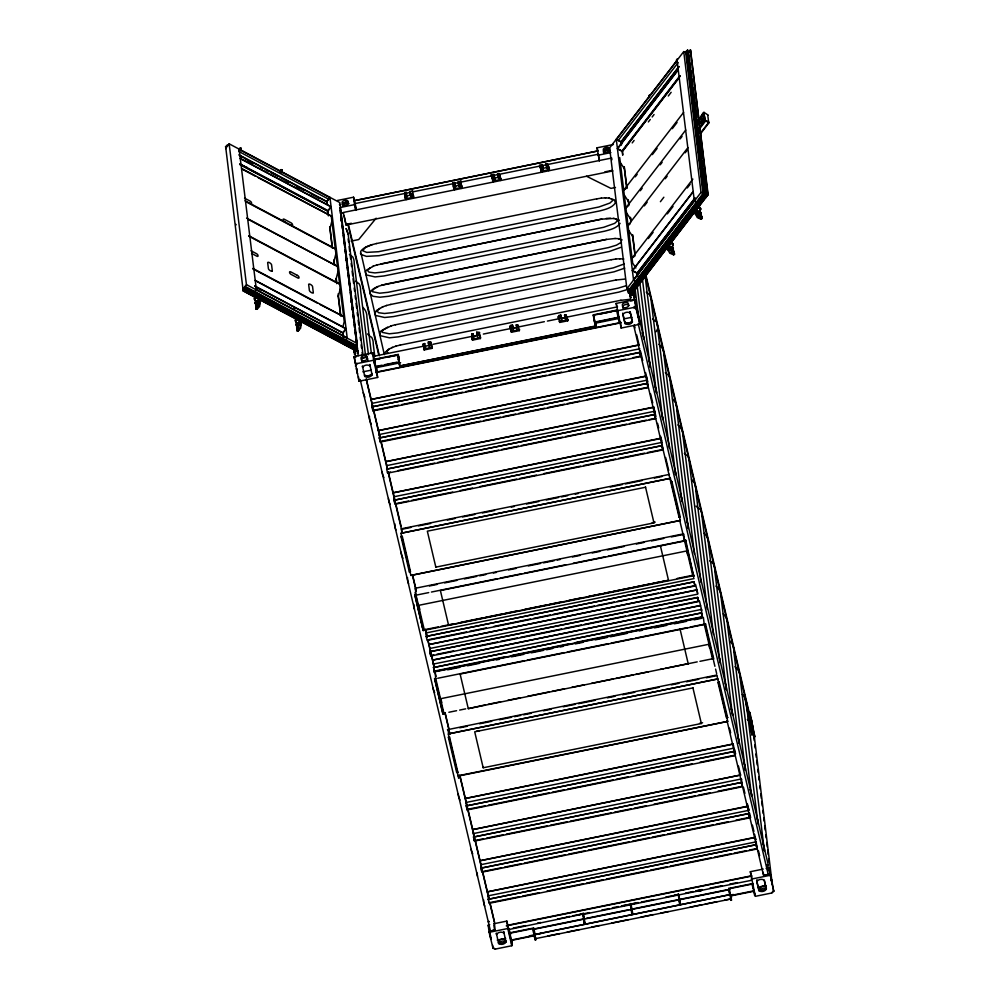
<?xml version="1.0" encoding="UTF-8"?>
<svg xmlns="http://www.w3.org/2000/svg" width="999" height="999" viewBox="0 0 999 999"><rect width="100%" height="100%" fill="white"/><g stroke="black" fill="none" stroke-linecap="round" stroke-linejoin="round"><path stroke-width="1.5" d="M749.312 720.029L750.686 720.766L753.845 736.7L753.646 735.863M756.293 757.392L755.881 754.045M769.779 868.755L769.879 868.069M754.245 735.876L772.314 884.577M259.478 304.42L259.453 300.137L258.566 299.912L255.657 303.521L255.781 307.192L255.831 304.97L258.566 299.912M300.462 326.173L300.437 321.903L299.55 321.678L296.641 325.274L296.765 328.958L296.815 326.723L299.55 321.678M256.006 309.016L256.056 306.793L259.003 301.86L259.89 302.085L259.703 306.306L257.118 309.303L256.006 309.016L256.406 304.008L259.003 301.86M296.99 330.781L297.04 328.546L299.987 323.626L300.874 323.851L300.687 328.072L298.102 331.069L296.99 330.781L297.39 325.774L299.987 323.626M281.968 172.74L281.968 169.867L281.081 169.643L279.433 171.753M405.207 197.802L407.167 196.928L406.143 192.295L404.757 192.582L404.732 195.767L406.181 199.588L405.07 198.264L405.407 197.103M453.583 187.987L455.544 187.113L454.52 182.48L453.134 182.767L453.109 185.964L454.557 189.773L453.421 186.638M423.763 348.913L425.749 348.201L424.712 343.569L423.339 343.856L424.163 349.937L432.005 348.351L432.33 347.19M472.14 339.098L474.113 338.386L473.089 333.753L471.703 334.041L472.539 340.122L480.369 338.536L480.706 337.375M708.241 115.172L703.97 112.35C702.072 112.462 700.911 118.931 700.961 116.259M259.303 302.972L259.453 300.137M300.274 324.725L300.437 321.903M240.821 150.587L240.984 148.114L240.097 147.889L238.986 150.462M281.805 172.352L281.968 169.867M630.544 292.794L630.319 296.041A1.648 1.386 -7 0 1 633.354 295.155M398.713 405.207L372.839 410.402M697.727 597.627L429.795 651.735L697.702 597.377L698.701 601.535L430.806 656.006L429.782 648.226M484.602 660.926L434.378 671.116L433.429 663.536M633.129 357.642L640.746 356.106L640.072 350.624M648.176 387.674L647.215 380.157L379.32 434.515L380.282 442.033L648.176 387.562M647.564 452.547L662.787 449.463L662.112 443.981M671.166 481.456L671.865 481.443M668.156 607.38L698.613 601.148M699.949 762.262L734.952 755.157L734.128 748.313M735.951 820.179L749.65 817.357M690.359 52.435L690.384 49.95L688.161 53.197M404.757 192.582L405.045 196.453M452.934 184.615L453.134 182.767M423.114 345.542L423.339 343.856M471.703 334.041L471.978 337.749M384.353 354.62L360.614 251.461C364.198 246.391 370.866 245.03 376.511 243.506M259.89 302.085L258.991 306.131M300.874 323.851L299.975 327.897M356.119 340.209L357.342 348.301L244.643 288.449L244.78 287.163L243.157 289.285L354.395 348.364L356.019 346.241L349.151 342.595M410.339 194.693C410.114 186.938 408.366 196.403 412.262 194.705L412.575 190.896L412.412 192.033M460.639 184.89L460.939 181.081L460.789 182.218L458.391 182.293C457.967 180.132 458.029 187.213 460.639 184.89L461.201 183.591L461.463 188.374L462.2 186.676L461.401 184.827M401.011 536.6L409.34 571.952L410.502 571.715L402.285 536.338M416.009 591.358L415.309 588.436L416.108 594.917L414.86 595.342L423.164 630.519L694.093 575.611M424.388 630.219L416.021 595.104M435.826 678.408L434.577 678.845L442.882 714.023L444.043 713.786L435.739 678.608L435.027 671.927L434.34 672.077M449.65 736.987L448.401 737.412L456.705 772.589L457.405 772.352M457.954 772.165L456.693 772.414M360.189 379.57L490.484 931.068L495.142 929.919L494.418 923.625M330.045 228.309L331.88 221.104M334.053 260.964L335.889 253.758M336.213 278.584L338.049 271.378M338.374 296.204L340.222 288.998M342.757 327.422L344.23 321.653L331.268 216.071L241.795 168.556M430.931 343.806L431.143 342.17L428.371 341.983L428.621 344.28L430.931 343.806L432.005 348.351M479.308 333.991L479.52 332.355L476.748 332.18L476.998 334.465L479.308 333.991L480.369 338.536M730.719 899.038L535.601 938.623M678.196 895.029L583.291 914.435L583.154 913.223M630.968 904.757L630.844 903.546M751.298 880.344L678.658 894.942M244.643 288.449L245.067 286.426L355.819 345.242M635.464 289.073L636.375 286.613M664.198 239.198L664.859 238.024M412.262 194.705L412.824 193.406L413.087 198.189L413.823 196.491L413.024 194.643M423.601 347.565L424.1 346.403M500.536 177.797L501.136 178.771L500.399 180.469L500.212 176.398L498.976 173.464L497.589 173.751L498.626 178.371L500.699 178.434M548.913 167.982L549.5 168.956L548.763 170.654L548.588 166.583L547.352 163.649L545.966 163.936L546.99 168.556L549.075 168.619M558.603 317.557L558.99 315.484L560.826 315.11L561.238 318.082L559.028 318.931M700.736 133.529L709.153 122.465L704.894 119.905L703.97 112.35M279.97 172.228L281.081 169.643M541.083 169.568L540.746 170.729L541.858 172.053L540.197 167.57L542.607 166.309L543.306 169.306L540.809 170.18M513.436 329.82L511.263 331.356L519.105 329.77L517.544 324.737L516.171 325.012L517.619 325.299M510.876 331.256L511.476 332.23L519.305 330.644L519.63 329.483M561.813 320.005L559.64 321.541L567.469 319.955L565.921 314.922L564.547 315.197L565.996 315.484M559.253 321.441L559.852 322.415L567.682 320.829L568.006 319.668L566.908 318.344M709.053 122.715L705.644 120.891L700.087 128.109M298.102 331.069L299.588 328.484M707.879 195.142L690.571 50.05L688.96 52.148M699.787 208.304L699.812 208.891M384.578 352.934L388.399 349.325L392.507 347.39M620.104 223.351C616.583 228.346 610.052 229.758 604.482 231.219L383.891 275.974L375.062 276.923L366.146 274.887L365.409 271.753L366.783 269.942L373.339 266.209M225.786 147.84L227.173 144.942L227.784 145.604M225.824 148.152L229.146 143.819L339.897 202.635L357.192 343.456L353.858 347.789L243.107 288.973L246.441 284.64L229.146 143.819M225.886 148.651L225.599 146.329L243.207 290.971L243.044 288.474M254.058 292.67L256.368 289.685L347.215 337.924L345.679 339.91M254.733 292.095L256.393 289.935L239.111 149.101M327.285 204.608L326.91 201.586L329.982 197.602L239.136 149.363M328.359 215.859L327.797 211.239L331.119 206.918L240.284 158.666M339.735 204.957L339.435 204.308M343.581 337.375L343.032 332.854L346.091 328.858L255.257 280.619M345.579 340.334L347.24 338.174L329.945 197.352L326.623 201.673L326.96 204.408M356.156 344.967L356.78 351.286L243.207 290.971M355.394 365.959L357.242 363.561L373.601 360.239L372.689 352.822L354.033 356.606L359.003 381.231L377.659 377.447L376.074 367.157M686.226 52.91L683.741 51.598L609.615 147.914L626.897 288.736L629.395 290.06M677.11 60.502L616.308 139.51L620.891 141.945L621.266 144.967M703.221 190.996L704.108 195.23L703.159 194.131L685.714 52.048L687.624 50.087L705.419 193.531L628.683 293.244L627.909 288.524M618.306 140.359L678.184 62.562M685.714 52.048L687.624 50.087L705.219 193.431L628.483 293.144L628.371 291.308L703.808 193.282L686.363 51.199M620.891 141.945L678.845 66.646M621.59 144.63L621.253 141.895L679.208 66.583M620.829 143.019L623.663 139.348M628.383 133.217L639.71 118.494M645.366 111.139L656.693 96.428M662.349 89.073L669.904 79.258M671.79 76.811L673.676 74.363M621.028 143.132L623.863 139.448M632.355 128.409L637.075 122.278M649.338 106.344L656.88 96.528M666.321 84.266L670.092 79.371M671.99 76.911L673.875 74.463M678.221 69.568L617.419 148.564L622.002 151.011L679.957 75.699M678.246 69.818L617.444 148.826L622.427 151.461L622.802 154.545M680.182 76.061L622.227 151.361L622.702 155.257M622.427 151.461L679.42 77.398M632.205 142.919L634.103 140.447M648.363 121.928L650.262 119.455M652.16 116.995L654.058 114.523M668.306 96.004L671.153 92.308M683.566 112.437L623.713 190.21L626.723 187.924L624.163 167.133M635.264 176.811L637.162 174.338M652.372 154.583L657.117 148.414M672.315 128.659L677.072 122.49M685.726 130.057L625.874 207.829L627.884 206.306M640.284 190.722L642.182 188.262M660.227 164.798L662.137 162.338M680.182 138.873L682.08 136.401M700.998 116.571L703.683 113.087L704.27 113.399L698.563 120.817M698.925 119.98L701.223 116.995M700.124 119.668L702.909 116.059M700.699 121.329L704.77 116.92L701.186 121.578L701.448 123.789L701.186 121.578M700.961 123.526L704.557 118.856L704.283 116.658M701.298 123.676L705.007 118.869M701.448 123.789L705.044 119.118M704.894 119.905L701.885 123.801L704.532 120.017L703.683 113.087M705.119 120.317L699.849 127.535M687.899 147.677L628.046 225.449L630.044 223.926M644.343 205.869L647.19 202.173M665.247 178.721L667.145 176.249M685.189 152.797L687.1 150.325M700.336 133.329L708.666 122.502L707.779 115.272M660.401 201.711L663.848 197.228M692.856 179.096L632.055 258.104L635.052 255.819L632.592 235.752M648.351 238.536L653.109 232.355M667.357 213.848L673.051 206.431M687.3 187.924L690.159 184.216M693.194 191.508L632.392 270.517L637.362 273.164L637.699 275.899M693.219 191.758L632.417 270.766L637 273.202L637.374 276.224M637 273.202L695.117 197.752M637.362 273.164L694.367 199.088M666.583 235.776L669.168 232.417M692.282 202.372L694.867 199.013M626.897 288.736L701.023 192.42L683.741 51.598M628.945 289.822L703.071 193.506M630.094 289.598L631.98 287.15M640.459 276.124L648.938 265.11M657.429 254.083L664.959 244.293M666.845 241.845L668.731 239.385M674.387 232.043L681.93 222.253M690.409 211.226L698.888 200.2M703.933 193.656L706.043 195.379M642.869 276.099L644.767 273.626M646.665 271.154L652.372 263.748M662.824 250.175L664.722 247.702M666.62 245.23L672.315 237.824M682.767 224.251L684.665 221.778M686.575 219.305L691.32 213.137M637.062 284.066L651.211 265.672M653.096 263.224L654.982 260.776M656.867 258.316L666.308 246.054M670.079 241.146L684.24 222.765M689.897 215.397L701.223 200.687M703.109 198.239L704.994 195.779M631.88 291.383L706.006 195.067M631.593 292.12L706.368 194.955L688.686 52.51M633.541 295.479L632.529 292.295L635.401 288.561M690.384 49.95L708.116 194.43L630.207 295.667L631.793 294.018A1.648 1.386 -7 0 1 632.679 294.181M630.406 295.766L708.116 194.43M763.261 869.08L750.336 871.702L755.319 896.328L771.665 893.019L773.513 890.609L768.993 867.919L766.133 868.506M351.149 241.096L358.703 239.56L376.148 218.194M705.706 197.565L706.805 195.604M355.582 357.093L356.331 356.643M402.197 536.538L401.036 536.763M638.898 318.843L639.173 317.982M435.739 678.608L434.577 678.845M512.799 327.397L510.651 328.746L512.862 327.897L512.45 324.925L509.69 326.223L511.476 332.23M558.99 315.484L558.141 316.983L559.852 322.415M258.604 306.73C256.893 308.616 255.382 304.782 258.004 305.257M357.18 347.727L356.868 345.13M617.082 310.839L633.441 307.53L635.589 305.794L634.827 299.638L616.171 303.421L621.141 328.047L639.81 324.263L638.898 316.833M771.665 893.019L773.813 891.283L768.993 867.919M697.027 215.647L695.391 212.213L696.028 211.164L700.411 213.287L701.748 216.721L700.861 217.407L701.673 216.084M695.391 212.213L696.028 211.164M695.304 213.749L699.55 214.098L700.636 215.11L701.972 218.544L701.086 219.231L697.265 217.532L695.304 213.749L701.086 219.231M695.366 214.248L696.003 213.199M673.426 253.047L674.238 251.736L671.902 247.914L668.606 246.803L667.894 247.352L669.055 250.137M667.956 247.852L668.606 246.803M668.581 248.838L667.931 249.9L669.829 253.172L673.651 254.87L674.537 254.183L672.127 249.738L668.581 248.838L673.388 252.198L674.537 254.183M667.931 249.9L668.643 249.35M701.036 218.781L701.91 218.107M674.487 253.746L673.651 254.87M370.317 267.732L367.432 270.354L368.993 272.128L374.912 272.914L383.241 272.015L603.708 227.285L614.697 223.351L617.594 220.729L616.021 218.956M379.907 308.316L377.01 310.951L378.571 312.724L384.503 313.499L392.832 312.612L613.299 267.882L624.275 263.948M389.485 348.913L386.601 351.548L388.161 353.309M621.503 242.17L616.47 245.167L608.503 247.577L388.037 292.307L379.707 293.207L372.477 291.72L373.102 289.51L378.122 286.513M719.243 682.08L718.506 682.03M727.634 717.657L726.922 717.669M298.089 327.098L297.552 328.446L299.375 328.683M346.241 259.715L346.516 258.841M357.679 352.909L357.492 350.224L355.419 350.649A1.761 1.486 -7 0 0 354.033 352.447M382.917 306.805L376.373 310.539L374.775 314.036L375.724 315.472L384.64 317.507L393.469 316.571L614.06 271.815L624.737 268.132M387.712 327.098L382.679 330.107L382.055 332.317L389.285 333.803L397.627 332.904L618.081 288.174L626.061 285.764M621.066 247.265L609.265 251.511L388.686 296.266L379.845 297.215L373.002 296.291L369.98 293.731L370.192 292.045C373.788 286.988 380.444 285.614 386.101 284.091L606.568 239.373M491.121 174.962L493.943 174.375L494.418 177.635L492.657 178.396L491.82 177.385L493.481 181.868L491.121 174.962L491.883 175.911M541.033 168.581L542.794 167.82L542.307 164.56L539.497 165.147L541.033 168.581L540.197 167.57M512.549 325.312L510.801 326.074L510.614 325.299M559.165 316.258L560.926 315.497M493.881 174.4L494.418 177.635M542.257 164.585L542.794 167.82M346.129 259.428L346.054 257.03M357.642 353.246L357.642 351.024M372.29 244.568L365.534 247.427L362.562 250.637L366.708 252.397L378.459 251.723L598.913 206.993L609.902 203.059L612.799 200.424L611.238 198.664M372.59 266.458L377.085 264.86M382.167 307.043L386.663 305.457M391.458 325.749L381.156 330.831L379.782 332.642L380.519 335.764L389.435 337.799L398.264 336.863L618.856 292.108L627.297 289.548M391.758 347.64L396.241 346.041M492.432 179.995L494.93 179.121L494.155 175.562M671.103 253.109L672.864 252.547L671.827 251.273M341.346 221.129L341.421 218.881M352.16 309.215L352.085 306.181L352.797 311.576M489.697 924.587L488.773 925.786M376.611 265.01L601.773 219.068M381.406 285.302L606.418 239.435L615.247 238.486M386.201 305.594L390.896 304.395M390.984 325.899L395.679 324.687M395.779 346.191L400.474 344.98M337.225 200.524L353.584 197.203L356.293 208.679M599.325 160.964L597.065 147.802L613.423 144.493M342.545 204.57A3.059 1.636 -13.3 0 1 345.342 202.322L347.964 201.786M603.933 149.862L609.552 148.714M409.802 191.458L412.575 190.896M458.179 181.643L460.939 181.081M404.832 193.144L406.143 192.295M453.209 183.329L454.52 182.48M497.664 174.313L499.05 174.026M546.041 164.498L547.415 164.211M409.752 192.47L354.97 203.596L355.744 209.94M412.799 191.858L598.451 154.196L599.238 160.552M340.135 207.542L354.495 204.633L353.584 197.203M597.976 155.232L610.889 152.61M410.239 194.305L412.088 193.931M458.616 184.49L460.464 184.116M492.482 177.622L494.318 177.248M540.859 167.807L542.694 167.432M406.506 195.966L411.725 194.905M454.87 186.151L458.791 185.352M493.806 178.247L499.025 177.198M542.182 168.431L548.901 167.27L547.352 163.649M405.969 198.714L412.887 197.315M454.345 188.898L461.263 187.5M493.281 181.006L500.187 179.595M541.658 171.191L548.563 169.78M340.422 213.049L343.419 212.949M345.629 224.45L351.373 223.289M604.907 171.853L612.087 170.392M346.066 225.025L612.911 170.891M346.253 228.621L348.164 234.178L346.104 228.596M586.538 176.249L610.951 188.386L615.484 187.462M376.248 243.594L596.977 198.776M381.031 263.898L601.623 219.143L614.26 218.431M390.621 304.483L611.351 259.665M395.417 324.775L616.146 279.957M353.908 349.475L354.608 349.338M633.329 292.782L634.028 292.645M632.904 300.537L630.794 300.961L630.007 294.942L632.08 294.518A1.761 1.486 -7 0 1 634.153 295.617L634.652 297.739L633.953 297.877M400.199 345.08L620.941 300.249M355.232 354.433L354.533 354.57L353.796 348.501M423.401 344.418L424.712 343.569M428.446 343.294L431.218 342.732M471.778 334.603L473.089 333.753M476.823 333.479L479.582 332.917M509.765 326.798L512.524 326.236L512.45 324.925M558.141 316.983L560.901 316.421L560.826 315.11M510.402 327.684L512.699 327.222L512.524 326.236M558.778 317.869L561.076 317.407L560.901 316.421M361.401 358.166L367.02 357.03M375.1 356.031L422.365 346.441M433.042 344.28L475.736 335.614M483.354 334.066L515.384 327.572M518.431 326.96L544.355 321.69M547.402 321.079L617.544 306.843M425.487 346.116L429.632 345.279M472.477 336.588L478.009 335.464M512.799 328.409L516.945 327.56M561.163 318.594L565.309 317.744M398.451 355.407L398.226 354.445L374.038 359.353L374.85 362.787M423.963 349.076L431.793 347.49L429.433 347.452L428.658 343.881M472.34 339.26L480.169 337.674L477.809 337.637L477.023 334.066M619.792 321.89L617.994 317.732L596.166 322.178L595.604 326.785L593.331 314.86L617.519 309.952L614.61 311.051M374.15 359.827L380.194 358.604M387.749 357.068L398.339 354.92M599.5 314.111L611.588 311.663M398.226 354.445L399.925 366.496L397.327 355.082L375.224 359.503L374.625 364.136L373.938 358.129M398.239 359.34L399.101 360.464M619.218 322.003L616.633 310.589L594.48 315.022L593.918 319.643L593.443 315.334M375.724 366.496L381.768 365.272M384.79 364.66L396.89 362.212M596.54 321.703L619.205 317.108M376.223 367.669L400.599 362.724M595.604 323.164L618.456 318.519M362.874 371.84L371.303 370.13M623.613 318.943L632.042 317.232M637.861 317.045L638.548 316.908L634.952 287.575M593.955 326.298L400.387 365.896L595.491 326.311L593.968 319.555M376.311 371.278L376.923 366.658L398.688 362.225L399.925 366.496M377.123 371.94L621.091 322.44M375.636 372.565L621.128 322.764M366.296 376.311L370.517 375.449M627.035 323.401L631.256 322.552M638.923 344.855L371.041 399.463L638.948 345.105M639.86 352.535L371.965 406.88L639.835 352.285L640.846 356.556L372.939 410.914L371.965 403.396L639.822 348.776M401.76 404.583L418.506 401.186M421.541 400.574L433.728 398.102M436.763 397.49L462.649 392.232M465.684 391.62L482.43 388.224M485.477 387.6L497.652 385.127M500.699 384.515L526.573 379.27M529.62 378.646L546.366 375.249M549.413 374.637L561.588 372.165M569.193 370.617L610.302 362.275M613.336 361.663L625.524 359.19M646.266 375.974L378.396 430.581L646.303 376.223L646.877 378.671M647.177 383.404L379.308 438.012L647.177 383.404L648.089 387.225L631.343 390.621M416.72 434.165L380.144 441.433M419.755 433.541L436.501 430.144M444.118 428.608L480.644 421.191M483.691 420.579L500.437 417.182M503.484 416.558L515.659 414.086M518.706 413.474L544.58 408.229M547.627 407.604L564.373 404.208M567.407 403.596L579.595 401.123M587.2 399.575L608.516 395.254M611.55 394.63L628.296 391.233M653.646 407.342L385.739 461.7L653.608 407.093L655.107 415.572M387.038 468.568L386.663 465.634L654.57 411.276M654.52 414.523L386.65 469.13L654.52 414.523L655.431 418.344L649.35 419.58M390.572 472.077L387.487 472.552M398.189 470.541L434.715 463.124M437.762 462.512L454.508 459.103M462.112 457.567L498.651 450.149M501.698 449.538L518.444 446.141M521.478 445.517L562.587 437.187M565.621 436.563L582.367 433.166M585.414 432.555L597.589 430.082M600.636 429.458L626.51 424.213M629.557 423.588L646.303 420.192M386.625 468.881L387.612 473.151L655.531 418.681M660.963 438.211L393.094 492.819L660.988 438.474M394.717 502.41L394.006 496.753L661.912 442.407M661.875 445.641L394.006 500.249L661.875 445.641L662.787 449.463M396.403 503.508L408.579 501.036M411.625 500.424L452.722 492.082M460.327 490.534L472.515 488.061M480.119 486.525L516.658 479.108M519.692 478.496L536.438 475.099M544.055 473.551L580.581 466.146M583.628 465.522L600.374 462.125M603.421 461.513L615.596 459.041M618.643 458.416L644.517 453.171M393.968 499.999L394.967 504.27L662.886 449.925L661.9 445.891M401.598 528.746L669.442 474.4M403.246 529.008L410.851 527.46M418.456 525.911L430.631 523.451M447.377 520.054L454.982 518.506M462.599 516.958L474.775 514.497M482.38 512.949L494.555 510.477M511.301 507.08L514.335 506.468M526.51 503.996L538.686 501.523M546.303 499.975L558.478 497.514M561.513 496.89L567.607 495.654M575.212 494.118L578.259 493.494M590.434 491.021L598.039 489.485M610.214 487.012L622.389 484.54M625.436 483.928L642.182 480.531M654.357 478.059L661.962 476.511M400.924 533.291L670.404 478.296L400.924 533.291L410.876 575.436L680.344 520.442L410.876 575.436M653.796 521.977L653.97 522.877L435.826 567.132L427.335 531.181L645.579 487.262M671.927 481.805L670.641 481.893L671.915 481.643L680.244 516.982L679.557 517.032M652.172 522.727L655.219 522.115M679.008 517.182L680.219 516.82M415.646 588.199L683.391 533.878M429.458 585.988L437.062 584.452M444.667 582.904L456.843 580.431M464.448 578.896L476.61 576.423M479.657 575.811L485.739 574.575M493.356 573.026L496.391 572.415M508.566 569.942L516.171 568.406M528.334 565.933L540.509 563.461M543.556 562.849L554.195 560.689M557.242 560.064L560.289 559.452M572.452 556.98L580.057 555.444M592.232 552.971L599.837 551.423M607.442 549.887L624.175 546.49M636.351 544.018L643.955 542.469M651.56 540.934L663.736 538.461M671.34 536.925L683.503 534.453M416.108 594.917L414.86 595.342M683.678 533.978L684.477 540.459L685.838 540.746L440.397 590.546L448.563 625.149L668.518 580.194M416.508 595.067L428.733 592.594M431.418 592.045L497.302 578.683M500.212 578.084L521.678 573.726M524.375 573.189L565.634 564.81M573.226 563.274L605.494 556.73M608.216 556.181L685.801 540.434M419.767 609.328L418.806 605.307L686.713 550.948L687.637 554.845M426.173 629.37L438.399 626.885M441.071 626.348L453.608 623.801M460.726 622.352L482.517 617.931M485.114 617.407L502.297 613.923M504.932 613.386L517.507 610.839M524.75 609.365L546.403 604.969M549.138 604.42L561.625 601.885M568.955 600.399L581.43 597.864M588.773 596.378L601.298 593.831M604.22 593.244L610.464 591.982M613.174 591.433L630.319 587.949M632.991 587.412L650.187 583.916M652.809 583.391L660.501 581.83M662.399 581.443L665.459 580.819M677.197 578.433L693.968 575.037M693.468 575.499L685.689 539.997M426.785 637.612L426.161 632.929L694.068 578.583M694.018 581.818L426.148 636.425L694.018 581.818L694.929 585.639L681.231 588.423M428.546 639.685L466.608 631.967M469.655 631.343L486.388 627.946M494.006 626.41L530.531 618.993M533.578 618.381L550.324 614.984M553.371 614.36L594.467 606.018M597.514 605.406L614.26 602.01M617.307 601.386L629.482 598.925M632.517 598.301L658.403 593.056M661.438 592.432L678.184 589.035M426.123 636.176L427.11 640.446L695.029 585.976M429.832 648.488L697.739 594.143L697.102 591.433M430.656 655.406L433.741 654.932M436.788 654.32L453.534 650.923M461.151 649.375L497.677 641.97M500.724 641.346L517.47 637.949M520.516 637.337L561.613 628.995M564.66 628.371L581.393 624.974M584.44 624.363L601.186 620.966M604.233 620.342L625.536 616.021M628.583 615.409L645.329 612.012M648.376 611.388L660.551 608.915M433.504 664.048L701.36 609.44M701.373 612.936L433.504 667.544L701.373 612.936L702.285 616.758L679.445 621.39M487.649 660.302L504.395 656.905M512.012 655.369L548.538 647.951M551.585 647.34L568.331 643.943M575.936 642.394L612.474 634.977M615.521 634.365L632.255 630.968M635.302 630.344L676.398 622.015M702.372 617.095L434.478 671.565L433.466 667.295M433.841 672.002L703.109 617.382M447.652 669.805L459.827 667.332M467.432 665.796L479.595 663.324M496.328 659.927L499.375 659.315M511.538 656.842L523.713 654.37M531.318 652.834L543.493 650.361M546.528 649.75L552.622 648.513M560.227 646.965L563.261 646.353M575.436 643.88L583.041 642.332M595.217 639.872L607.38 637.399M610.426 636.775L627.16 633.391M639.323 630.918L642.369 630.294M654.545 627.834L666.708 625.362M674.313 623.813L686.488 621.353M694.093 619.805L701.698 618.269M703.396 617.482L704.183 623.963L704.882 623.826M437.712 678.271L524.637 660.639M527.285 660.102L564.248 652.597M567.307 651.985L608.441 643.631M611.201 643.069L632.492 638.748M635.539 638.136L687.549 627.584M690.297 627.022L705.519 623.938L713.786 659.053L712.549 659.265M688.224 663.698L468.281 708.653L460.114 674.05L705.556 624.25L705.419 623.613M441.77 702.559L440.846 698.663L708.753 644.305L709.677 648.214M448.863 712.262L456.593 710.701M459.64 710.077L465.721 708.84M485.502 704.832L468.281 708.653M488.061 704.307L500.711 701.748M507.879 700.287L520.479 697.739M527.697 696.266L549.388 691.87M552.085 691.32L564.597 688.786M571.903 687.3L584.378 684.777M591.72 683.279L613.374 678.883M616.121 678.333L633.229 674.862M635.938 674.313L648.513 671.765M660.327 669.367L663.486 668.718M665.309 668.356L697.215 661.875M699.962 661.326L712.187 658.841M447.44 729.695L716.82 675.037M459.74 727.796L467.357 726.248M479.532 723.776L491.695 721.303M499.313 719.767L511.488 717.294M514.535 716.67L520.616 715.434M523.663 714.822L531.268 713.274M543.444 710.813L551.061 709.265M563.236 706.793L575.412 704.32M578.446 703.708L595.192 700.311M607.367 697.839L614.972 696.291M622.589 694.755L634.765 692.282M642.369 690.734L659.115 687.337M671.291 684.877L678.895 683.328M686.5 681.78L698.676 679.32M706.293 677.772L716.945 675.611M448.289 733.94L717.769 678.945L448.289 733.94L458.241 776.073L727.759 721.39L459.727 775.449M476.423 731.256L479.47 730.631M701.161 722.614L701.348 723.513L483.191 767.769L474.712 731.817L692.956 687.911M718.144 682.679L719.28 682.28L718.019 682.542L726.448 717.869L727.584 717.457M699.537 723.376L702.584 722.752M747.289 719.542L750.237 718.943L749.737 714.922L645.804 274.663M747.939 720.316L750.798 719.73L749.887 712.312L754.869 736.937L750.798 719.73M749.65 720.978L749.425 720.516M733.129 743.918L465.259 798.513L733.166 744.168L733.741 746.615M734.078 751.585L466.171 805.943L734.04 751.335L735.052 755.619L467.157 809.964L466.183 802.447L734.09 748.101M485.314 805.806L467.008 809.365M488.361 805.194L529.458 796.852M532.504 796.228L549.25 792.831M552.297 792.219L564.472 789.747M567.519 789.135L613.186 779.869M616.221 779.245L628.396 776.772M636.013 775.236L692.332 763.81M474.363 840.484L473.526 833.566L741.383 778.958M741.395 782.454L473.526 837.062L741.395 782.454L742.307 786.275M475.924 840.321L483.528 838.785M486.575 838.161L503.321 834.764M506.368 834.153L547.464 825.811M550.511 825.186L567.257 821.79M570.292 821.178L611.388 812.836M614.435 812.224L631.181 808.828M634.228 808.203L646.403 805.731M654.02 804.195L695.117 795.853M698.164 795.241L710.339 792.769M717.944 791.22L740.783 786.588M473.489 836.812L474.488 841.083L742.407 786.737L741.42 782.704M747.826 806.156L479.957 860.763L747.864 806.405M481.668 870.728L480.881 864.684L748.775 810.339M748.738 813.573L480.869 868.181L748.738 813.573L749.65 817.394M483.266 871.44L501.535 867.744M504.582 867.12L521.328 863.723M524.363 863.111L565.471 854.769M568.506 854.145L585.252 850.748M588.299 850.137L629.395 841.795M632.442 841.183L649.188 837.786M652.235 837.162L664.41 834.689M667.457 834.078L713.111 824.812M716.158 824.2L728.333 821.727M480.831 867.931L481.83 872.202L749.75 817.856L748.775 813.835M755.182 837.274L487.3 891.882L755.207 837.524L755.781 839.972M488.761 900.111L488.224 895.816L756.218 841.845M756.093 844.704L488.211 899.3L756.093 844.704L756.992 848.526L749.387 850.062M519.542 896.702L489.048 902.721M522.577 896.078L539.323 892.681M546.94 891.133L583.466 883.728M586.513 883.104L603.259 879.707M606.306 879.095L647.402 870.753M650.449 870.141L667.182 866.745M670.229 866.121L711.325 857.791M714.372 857.167L731.118 853.77M734.165 853.158L746.34 850.686M488.186 899.05L489.185 903.321L757.105 848.975L756.118 844.954M489.06 921.365L488.174 921.865L489.098 921.677M767.132 865.259L768.256 864.722L767.095 864.947M493.718 923.763L506.855 921.103L509.902 934.003M507.754 925.249L751.723 875.748M506.268 925.873L751.76 876.061M495.167 929.794L490.484 931.068M767.082 874.625L763.536 875.349L727.035 720.741M768.256 874.387L763.736 875.536L763.161 872.264M511.463 942.756L511.825 945.728L495.467 949.05L493.019 948.263L489.11 932.317L507.767 928.533L506.855 921.103M751.248 879.132L769.904 875.349M566.595 917.057L569.642 916.433M572.689 915.821L583.354 913.66M612.3 907.779L618.393 906.543M621.44 905.931L638.199 902.534M674.762 895.116L677.809 894.492M696.091 890.783L702.185 889.547M513.224 928.059L525.412 925.574M537.612 923.101L540.659 922.489M557.442 919.08L569.63 916.607M577.26 915.059L589.46 912.587M601.66 910.114L609.278 908.566M621.478 906.093L638.249 902.684M641.296 902.072L653.496 899.587M665.696 897.114L677.896 894.642M685.514 893.094L693.144 891.545M696.191 890.933L702.297 889.697M709.914 888.148L722.115 885.676M729.745 884.127L737.362 882.579M584.253 924.175L583.266 914.372M679.62 904.832L678.633 895.029M508.666 929.569L582.704 914.11M698.626 891.295L701.261 890.771M535.202 934.677L533.628 928.009L509.44 932.916L510.027 937.699L510.639 933.078L532.692 928.633L535.327 940.059L535.614 937.549M753.721 891.308L731.618 895.728L731.018 900.361L728.746 888.423L752.934 883.516M534.565 928.833L583.266 918.955M586.301 918.343L628.92 909.702M631.955 909.078L727.834 889.622M532.854 929.507L729.632 889.585M497.227 940.096L505.656 938.386M757.679 887.249L765.933 885.576M533.641 932.904L533.628 928.009M729.332 893.206L729.932 888.586L751.935 884.14L755.207 895.454M752.946 888.411L753.071 884.714M529.283 935.876L541.47 933.403M730.319 895.092L733.341 894.48M511.126 940.071L533.803 935.464M730.431 895.579L753.109 890.971M547.652 936.026L559.677 933.578M567.207 932.055L579.233 929.619M591.808 927.06L599.425 925.524M611.613 923.051L628.371 919.642M641.008 917.082L653.196 914.609M660.814 913.061L668.431 911.525M690.109 907.117L702.135 904.682M705.144 904.07L717.182 901.622M724.7 900.099L730.719 898.888M511.725 944.854L512.325 940.221L534.103 935.801L535.327 940.059M596.828 198.838L601.348 198.139M611.213 259.728L615.734 259.028M615.996 280.032L624.825 279.083M620.791 300.324L629.62 299.375M767.507 868.218L768.88 868.955L772.439 884.065M633.616 295.891L634.552 295.754M458.529 183.366L459.228 186.363L461.825 186.201M410.152 193.182L410.851 196.179L413.449 196.016M601.298 198.102L605.656 197.902M606.143 218.444L610.451 218.194M615.671 258.991L620.042 258.791M564.547 315.197L565.571 319.83L567.619 319.73M516.171 325.012L517.195 329.645L519.255 329.545M767.294 865.246L767.457 865.434M605.307 197.877L609.465 198.139M614.897 238.474L619.055 238.724M619.68 258.766L623.838 259.016M703.808 193.282L705.419 193.531M477.097 334.64L479.557 335.065L477.16 335.14L476.748 332.18M428.721 344.455L431.181 344.88L428.783 344.955L428.371 341.983M608.728 198.089L614.572 199.937L615.322 203.059C611.788 208.042 605.257 209.465 599.687 210.926L379.096 255.682L366.458 256.381L361.351 254.583L360.389 253.147M613.523 218.381L619.368 220.23M618.319 238.686L622.127 239.96M400.974 536.401L401.648 536.138M409.365 571.977L410.04 571.703M448.339 737.05L449.013 736.775M240.16 148.389L240.984 148.114M281.144 170.155L282.03 170.379M258.629 300.412L259.515 300.637M259.066 302.36L259.952 302.585M255.956 308.579L257.118 309.303M299.613 322.178L300.499 322.402M300.05 324.126L300.936 324.35M296.94 330.344L298.052 330.619M255.269 297.914L255.257 298.988M354.782 362.774L357.242 363.561M258.204 177.697L331.268 216.071M247.864 219.206L337.437 266.346L246.591 218.107M336.738 282.867L339.598 283.966L248.751 235.727M320.105 304.558L343.606 316.621L252.759 268.381M630.856 297.714L630.007 294.942M696.066 213.699L699.737 215.609L701.972 218.544M686.313 51.786L686.8 57.243M621.253 141.895L616.271 139.261L633.566 280.082L638.536 282.729M706.131 194.668L706.418 196.99M701.023 192.42L703.521 193.744M696.628 202.035L694.33 200.824L633.528 279.832L635.826 281.044M696.852 202.397L694.367 201.074L677.072 60.252M697.589 206.156L699.537 207.18A2.348 1.986 -7 0 1 699.775 210.327M667.544 245.192L669.492 246.229M633.441 307.53L636.201 308.991L639.81 324.263M238.724 151.411L328.958 199.338M238.823 154.808L326.91 201.586M239.498 155.407L326.998 201.873M239.635 155.956L242.382 157.417M245.13 158.866L253.371 163.249M260.252 166.895L262.999 168.356M265.746 169.818L268.494 171.279M271.241 172.74L278.122 176.386M280.869 177.847L289.111 182.23M295.991 185.876L304.233 190.26M311.114 193.906L319.355 198.289M247.752 160.502L253.247 163.424M286.238 180.944L288.986 182.405M297.227 186.776L299.987 188.237M240.247 158.416L331.094 206.656L328.022 210.652L239.935 163.873M240.609 164.473L245.766 167.208A1.761 0.737 37.6 0 0 247.053 167.345M239.835 164.286L327.922 211.076L328.409 214.972M239.698 164.46L327.797 211.239M241.683 168.918L255.457 176.236M244.543 198.152L249.912 200.999A1.761 0.737 37.6 0 1 251.498 202.722L251.573 203.346A1.761 0.737 37.6 0 1 250.225 203.521M245.067 200.787L335.277 248.726L332.417 247.627L329.857 226.848M245.692 201.586L331.031 246.903M248.651 236.089L335.364 282.13M251.011 250.761L256.368 253.609A1.761 0.737 37.6 0 1 257.954 255.332L258.029 255.956A1.761 0.737 37.6 0 1 256.681 256.119L251.536 253.384M252.66 268.743L317.345 303.097M255.22 280.369L346.066 328.609L342.732 332.942L254.645 286.151M254.77 285.989L343.032 332.854M255.682 287.175L260.826 289.91A1.761 0.737 37.6 0 1 261.214 290.147M246.441 284.64L357.192 343.456M245.155 287.063L356.88 346.391M251.648 290.809L254.395 292.27M266.758 298.838L269.505 300.299M272.252 301.748L275 303.209M283.241 307.592L294.218 313.424M299.712 316.333L305.207 319.255M338.174 336.763L340.921 338.211M244.767 288.286L357.467 348.127M301.473 319.255L304.22 320.716M312.487 325.1L315.234 326.561M244.43 289.198L256.793 295.766M259.54 297.227L262.3 298.689M265.047 300.15L270.542 303.072M280.17 308.179L288.411 312.562M295.292 316.208L303.534 320.592M310.402 324.238L313.162 325.699M315.909 327.16L318.656 328.621M321.403 330.082L324.151 331.543M331.031 335.189L339.273 339.573M346.141 343.219L351.648 346.141M244.293 289.373L288.286 312.724M291.034 314.185L318.519 328.783M321.278 330.244L339.148 339.735M341.895 341.196L351.511 346.303M349.962 346.99L353.171 348.701M243.331 290.796L356.918 351.111M492.707 947.589L495.467 949.05M296.129 320.105L296.204 320.729M354.92 350.187L356.78 351.286L356.218 346.678M696.091 211.663L699.512 213.724L701.748 216.721M668.668 247.302L672.077 249.363L674.313 252.36M699.837 215.772L699.949 217.345L698.301 217.307M500.337 176.923L498.976 173.464M472.539 340.122L471.953 339.148M424.163 349.937L423.576 348.963M491.021 939.347L490.122 935.726M566.695 317.47L567.457 318.381L565.921 314.922M478.771 332.58L480.232 336.188M670.866 252.947L670.579 252.235M517.544 324.737L518.606 326.173M620.317 162.587L624.35 168.606M624.338 195.242L628.359 201.261M626.498 212.862L630.519 218.881M628.658 230.482L632.679 236.501M635.888 267.957L632.667 263.137L619.705 157.555M695.329 211.713L696.852 214.198M356.106 348.464L357.767 351.348A1.648 1.386 -7 0 0 357.28 350.774M692.782 575.649L679.645 520.004M704.183 623.963L712.612 659.29M773.513 890.609L773.813 891.283M632.529 292.295L633.478 294.967A1.648 1.386 -7 0 0 633.029 294.38M701.847 123.489L702.147 124.538M655.519 418.793L654.557 414.772M695.017 586.088L694.055 582.067M702.372 617.207L701.398 613.186M372.889 410.789L371.928 406.63M380.269 442.033L379.27 437.749M423.276 630.481L414.922 595.042M442.994 713.985L434.64 678.546M467.132 809.964L466.146 805.694M640.746 356.106L639.835 352.285M698.601 601.198L697.702 597.377M734.952 755.157L734.04 751.335M357.317 373.389L357.555 373.663M489.985 932.954L489.572 931.592L489.985 934.989M645.579 275.649L750.237 718.943M749.912 720.042L753.296 734.365M634.827 299.638L768.293 865.034M634.827 301.149L638.548 316.908M597.065 147.802L597.739 150.674M638.186 323.626L768.293 874.699M719.305 682.442L727.609 717.632M634.315 324.837L635.027 327.872M636.625 334.74L638.973 344.555M640.559 351.411L642.707 360.502M645.566 372.627L647.714 381.718M650.586 393.843L652.734 402.934M653.646 406.73L655.943 416.583M657.592 423.414L658.666 427.972M660.601 436.288L661.675 440.834M665.609 457.505L668.693 470.429M685.164 540.322L689.66 559.378M690.359 562.312L693.693 576.835M695.604 584.565L697.689 593.281M699.525 601.173L701.673 610.239M705.219 625.299L707.642 635.551M708.341 638.486L712.836 657.542M713.523 660.464L714.909 666.321M715.596 669.105L716.67 673.651M729.52 728.184L730.631 732.804M734.527 749.4L735.601 753.958M738.461 766.083L740.609 775.174M743.468 787.299L744.904 793.356M747.414 803.97L748.888 810.152M749.55 813.061L750.624 817.607M752.422 825.186L753.908 831.38M754.57 834.277L755.756 839.722M758.503 850.961L759.64 855.644M661.276 439.697L661.862 442.145M670.441 478.621L680.381 520.754M693.144 574.65L693.718 577.097M717.806 679.258L727.759 721.39M748.151 807.629L748.701 809.827M633.791 325.786L679.07 517.22M632.417 322.115L630.107 311.651L632.417 322.115A4.895 4.133 -7 0 1 625.049 323.614L622.901 314.523A4.895 4.133 -7 0 1 630.269 313.024M647.215 383.653L648.076 387.325M764.36 880.281L766.146 887.861A4.895 4.133 -7 0 1 758.765 889.347L758.94 890.733A4.895 4.133 -7 0 0 766.308 889.235L766.133 887.212A3.059 1.636 -13.3 0 0 762.936 886.188A3.059 1.636 -13.3 0 0 760.139 888.423L760.364 890.184A3.059 1.636 -13.3 0 0 760.514 890.596M766.308 889.235L764.173 880.156A4.895 4.133 -7 0 0 756.792 881.655L758.94 890.733M622.727 313.137L625.049 323.614M758.765 889.347L756.63 880.269A4.895 4.133 -7 0 1 757.017 879.744M616.171 303.421L616.845 306.281M750.336 871.702L751.698 877.434M668.556 580.519L660.351 545.604M688.274 664.01L680.057 629.108M645.479 486.913L653.97 522.877M692.856 687.562L701.348 723.513M593.331 314.86L593.568 315.821M594.492 319.518L596.191 326.673M729.907 893.094L731.593 900.236M728.746 888.423L729.907 893.368M545.966 163.936L546.928 167.994M542.532 165.747L543.306 169.306M567.469 319.955L567.682 320.829M561.101 317.008L561.888 320.579M678.571 893.968L680.544 904.52M678.109 894.068L680.082 904.619M497.589 173.751L498.626 178.371M494.23 176.124L494.93 179.121M519.105 329.77L519.305 330.644M513.511 330.394L512.737 326.823L510.227 327.372L510.851 329.982M630.881 903.645L632.854 914.197M630.756 905.169L632.392 914.297M458.454 182.805L459.228 186.363M454.582 183.054L455.544 187.113M583.204 913.323L585.177 923.875M583.079 914.834L584.715 923.963M410.077 192.62L410.851 196.179M431.243 343.394L431.868 346.004L431.019 344.992L431.218 345.866M430.219 341.621L430.407 342.382M534.215 932.791L535.901 939.947M354.495 204.633L355.844 210.364M348.201 223.676L379.383 355.756M347.977 224.663L378.796 355.232M344.093 215.796L346.079 224.962L343.306 212.475L611.675 158.017L611.9 159.79M341.271 218.082L341.308 220.804A1.648 1.386 -7 0 0 341.084 218.881M509.128 929.17L509.94 932.629M372.689 352.822L374.051 358.616M375.199 364.011L376.885 371.166M510.314 936.625L512.3 944.729M373.601 360.239L377.659 377.447M507.767 928.533L511.825 945.728M372.115 374.925L369.805 364.46L369.967 365.846A4.895 4.133 -7 0 0 362.6 367.332L362.425 365.946L364.747 376.423A4.895 4.133 -7 0 0 372.115 374.925L371.94 373.539A4.895 4.133 -7 0 1 364.573 375.037L364.747 376.423M506.006 942.057L503.696 931.58L503.871 932.966A4.895 4.133 -7 0 0 496.491 934.465L496.328 933.078L498.638 943.543A4.895 4.133 -7 0 0 506.006 942.057L505.844 940.671A4.895 4.133 -7 0 1 498.464 942.157L498.638 943.543M351.461 301.086L351.96 303.209M366.321 378.996L373.127 407.804M373.838 410.839L380.282 438.136M381.356 442.694L387.088 466.958M388.524 473.026L394.967 500.324M395.679 503.359L401.049 526.098M412.512 574.637L415.734 588.286M425.399 629.233L427.197 636.813M428.271 641.358L430.769 651.985M431.843 656.53L433.991 665.634M445.092 712.637L449.038 729.32M460.127 776.335L466.933 805.157M467.657 808.191L474.1 835.489M474.812 838.523L481.98 868.855M482.692 871.877L489.135 899.187M490.209 903.733L494.505 921.927M366.183 379.245L380.144 438.386M380.856 441.421L386.95 467.207M388.024 471.753L402.06 531.793M412.375 574.875L415.946 590.047M425.262 629.47L427.048 637.062M427.772 640.097L434.215 667.394M444.955 712.886L449.962 734.115M459.627 775.062L473.951 835.726M474.675 838.76L488.998 899.425M489.71 902.459L494.717 923.688M435.027 671.927L436.063 676.335M429.795 651.735L430.694 655.656M449.575 737.175L457.879 772.352M418.531 608.241L415.097 592.457M419.23 611.176L423.164 630.519M435.127 678.558L443.444 713.736M457.979 775.336L458.691 778.371M358.179 355.756L357.492 350.224M354.77 352.622L355.269 354.745M354.033 356.606L355.045 360.901M488.873 927.759L488.199 924.887L489.11 932.317M357.167 372.789L356.368 368.643M741.345 778.708L741.533 779.607M701.323 609.19L701.535 610.302M654.482 410.764L654.695 411.888M680.069 904.732L678.533 894.667M632.392 914.41L630.844 904.345M631.93 914.51L630.381 904.432M584.702 924.087L583.166 914.023M483.191 767.769L483.017 766.87M435.826 567.132L435.639 566.233M488.136 895.304L488.349 896.415M480.794 864.172L481.006 865.296M473.451 833.054L474.5 841.083M466.096 801.935L466.308 803.059M429.745 647.976L430.631 654.532M426.073 632.417L426.286 633.541M393.931 496.241L394.642 501.436M386.576 465.122L386.788 466.233M379.233 434.003L379.445 435.114M371.878 402.884L372.103 403.996M593.843 318.157L594.18 320.754L594.08 320.042M356.705 368.469L357.167 370.754M433.491 663.836L433.641 664.66M635.589 305.794L636.201 308.991M490.459 935.201L490.996 938.86M753.895 891.445L754.632 895.566M741.433 779.22L742.132 784.877M701.41 609.702L702.122 615.359M352.585 308.304L352.197 308.878A1.648 1.386 -7 0 0 352.197 307.23M594.08 320.08L594.143 320.392M399.026 359.977L398.738 357.742M706.281 196.279L706.38 197.103M688.86 55.457L689.472 60.427M689.809 63.149L690.421 68.169M690.746 70.829L691.508 76.985M691.758 78.996L692.507 85.19M692.831 87.75L696.503 117.682M696.79 120.03L697.452 125.424M697.739 127.722L698.488 133.878M698.788 136.251L701.51 158.479M701.822 161.014L702.459 166.159M702.772 168.756L705.481 190.759M705.619 195.342L705.906 197.665M687.137 60.015L689.822 81.843M690.172 84.678L690.771 89.523M691.308 93.918L691.895 98.751M692.245 101.623L692.844 106.443M693.194 109.328L693.781 114.123M694.143 117.033L695.866 131.044M696.228 133.978L696.803 138.724M697.165 141.683L697.752 146.416M698.301 150.936L698.888 155.644M699.25 158.641L699.824 163.324M700.199 166.346L700.774 171.016M701.148 174.051L701.71 178.709M702.085 181.756L702.846 187.924M753.658 735.926L754.22 740.471M754.769 745.017L755.144 748.051M756.668 760.401L757.217 764.934M757.779 769.467L758.141 772.489M758.703 777.022L759.078 780.044M759.814 786.076L760.189 789.098M760.776 793.88L761.325 798.413M761.7 801.435L762.262 805.968M762.811 810.489L763.186 813.511M763.736 818.044L764.11 821.066M764.672 825.599L765.222 830.132M765.808 834.914L766.183 837.924M766.733 842.457L767.294 846.99M767.669 850.012L768.219 854.545M768.78 859.078L769.143 862.087M767.931 865.983L768.306 869.068M751.51 795.641L733.803 651.385A18.232 15.36 -7 0 0 732.729 645.229M756.168 841.682L756.83 847.115M732.479 715.047L714.772 570.779A18.232 15.36 -7 0 0 712.986 563.236A17.045 14.361 -7 0 1 709.715 560.801M713.461 634.44L695.741 490.172A18.232 15.36 -7 0 0 694.667 484.028M717.282 676.548L717.644 679.545M707.304 609.103L689.397 463.311A18.232 15.36 -7 0 0 687.624 455.769A17.045 14.361 -7 0 1 684.34 453.334M700.961 582.242L683.054 436.438A18.232 15.36 -7 0 0 677.846 424.912M694.43 553.833L676.71 409.578A18.232 15.36 -7 0 0 675.636 403.421M681.93 501.635L664.023 355.831A18.232 15.36 -7 0 0 658.816 344.305M730.719 897.964L731.018 900.361M656.605 322.814A18.232 15.36 -7 0 1 657.679 328.971L675.586 474.762A18.232 15.36 -7 0 0 675.424 471.665M669.243 447.902L651.336 302.098A18.232 15.36 -7 0 0 649.562 294.568A17.045 14.361 -7 0 1 646.291 292.12M645.179 276.773L662.712 419.493M642.419 279.058L656.368 392.632M639.847 282.879L650.212 367.295A18.232 15.36 -7 0 0 649.138 361.139M624.313 166.87L626.96 188.436M628.471 200.762L628.858 203.846M630.556 217.707L630.931 220.779M632.642 234.653L634.902 253.134M628.159 199.663L628.883 205.544M630.319 217.233L630.893 221.953M637.087 285.177L643.681 338.886M633.903 291.671L634.652 297.739M632.954 290.759L634.003 298.202M629.645 291.059L630.357 296.303M628.109 288.624L628.683 293.244M609.515 150.187A3.059 1.636 -13.3 0 0 604.845 149.675A3.059 1.636 -13.3 0 0 605.194 152.51A3.059 1.636 -13.3 0 0 609.515 150.187L609.303 148.414A3.059 1.636 -13.3 0 0 606.106 147.39A3.059 1.636 -13.3 0 0 603.309 149.638L603.521 151.398M603.771 151.573L603.983 153.334M623.039 308.566L622.827 306.805A3.059 1.636 -13.3 0 1 625.624 304.558A3.059 1.636 -13.3 0 1 628.821 305.582M620.416 322.103L621.141 328.047M617.519 309.952L617.819 312.337M458.391 182.293L458.703 184.877M510.539 936.075L510.901 939.097M493.918 925.311L494.293 928.396M492.632 945.179L493.019 948.263M449.288 733.99L448.726 729.495L448.039 729.632L448.414 732.629M401.361 528.858L401.91 533.354M374.75 356.218L373.239 343.943A17.045 14.361 -7 0 0 371.69 337.362A18.232 15.36 -7 0 1 367.52 333.928M371.416 353.908L366.895 317.07A17.045 14.361 -7 0 0 362.962 307.405M368.469 354.657L360.552 290.197A17.045 14.361 -7 0 0 359.003 283.629A18.232 15.36 -7 0 1 355.756 281.169M367.807 360.352L367.595 358.591A3.059 1.636 -13.3 0 0 364.398 357.555A3.059 1.636 -13.3 0 0 361.601 359.802L361.825 361.563M365.509 355.419L354.208 263.336A17.045 14.361 -7 0 0 352.659 256.768A18.232 15.36 -7 0 1 349.413 254.308M348.164 234.178L363.062 355.419M348.164 238.898L348.539 241.97M349.101 246.578L349.662 251.174M350.237 255.781L350.612 258.853M351.173 263.449L351.548 266.521M352.123 271.129L352.684 275.736M353.059 278.796L353.621 283.404M354.195 288.012L354.57 291.084M355.132 295.679L355.507 298.751M356.069 303.359L356.643 307.954M357.205 312.562L357.58 315.634M358.142 320.242L358.716 324.837M359.091 327.909L359.652 332.517M360.214 337.125L360.602 340.184M361.163 344.792L361.538 347.864M362.1 352.472L362.475 355.532M342.582 204.296L342.757 206.331M340.247 207.867L347.814 269.518M348.201 272.602L354.82 326.548M355.194 329.633L357.804 351.598M340.122 208.042L340.721 213.149M341.059 215.747L341.795 221.94M342.195 224.987L342.769 229.62M343.119 232.68L344.855 246.566M345.13 249.538L345.791 254.283M346.178 257.355L346.74 261.988M347.115 265.072L347.777 270.592M348.064 272.777L348.826 278.933M349.088 281.318L349.775 286.651M350.149 289.722L351.848 303.596M353.171 314.385L353.746 319.655M354.121 322.09L354.657 327.148M355.07 329.807L355.582 334.64M356.206 339.048L357.342 348.301M340.184 210.477L340.572 213.574M341.134 218.207L341.521 221.291M342.083 225.924L342.457 229.008M343.219 235.19L343.606 238.274M344.168 242.919L344.555 246.004M345.117 250.637L345.492 253.721M346.066 258.354L346.641 262.987M347.202 267.62L347.577 270.717M348.151 275.349L348.526 278.434M349.101 283.067L349.475 286.151M350.237 292.332L350.612 295.417M351.186 300.05L351.561 303.147M352.135 307.779L352.51 310.864M353.084 315.497L353.459 318.594M354.22 324.762L354.595 327.859M355.169 332.492L355.544 335.577M358.454 376.773L359.003 381.231M354.57 349.026L354.92 351.885M354.17 348.589L354.62 352.322A1.648 1.386 -7 0 1 354.995 351.286M333.928 259.977L334.578 265.247M336.201 278.496L336.775 283.204M338.099 293.918L340.746 315.522M329.682 226.648L332.33 248.214M333.841 260.539L334.415 265.16M336.114 279.021L336.688 283.641M338.199 295.966L340.659 315.996M594.005 319.842L593.706 317.095M398.863 359.228L398.589 356.68L398.901 359.428M398.589 356.705L398.876 359.315M760.601 890.359A3.059 1.636 -13.3 0 1 762.999 888.211A3.059 1.636 -13.3 0 1 766.433 888.735M505.082 942.419A3.059 1.636 -13.3 0 0 505.132 941.97L504.907 940.209A3.059 1.636 -13.3 0 0 501.71 939.185A3.059 1.636 -13.3 0 0 498.926 941.42L499.138 943.181A3.059 1.636 -13.3 0 0 499.288 943.593M499.375 943.356A3.059 1.636 -13.3 0 1 502.172 941.108A3.059 1.636 -13.3 0 1 505.369 942.144M632.242 320.729A4.895 4.133 -7 0 1 624.875 322.227M345.342 202.322A3.059 1.636 -13.3 0 1 348.539 203.346M342.757 205.682A4.895 4.133 -7 0 1 348.901 203.621M342.969 203.771A4.895 4.133 -7 0 1 343.431 203.309M297.265 325.699A1.648 1.386 -7 0 1 298.713 323.177M297.09 328.259A1.648 1.386 -7 0 1 298.239 326.236M297.04 325.699A1.998 1.686 -7 0 1 296.491 323.376A1.998 1.686 -7 0 1 299.263 322.814M297.115 326.261A1.998 1.686 -7 0 1 298.863 323.201M296.353 321.928A2.348 1.986 -7 0 1 297.202 318.294M296.316 321.391A1.886 1.586 -7 0 1 296.341 319.143M296.166 321.89A1.886 1.586 -7 0 1 299.026 319.767M299.338 320.08A1.886 1.586 -7 0 1 299.538 320.454M296.403 322.365A2.348 1.986 -7 0 1 297.252 318.743M300.012 320.204A2.348 1.986 -7 0 1 300.05 320.716M297.302 325.711A1.886 1.586 -7 0 1 296.591 323.426A1.886 1.586 -7 0 1 299.4 323.027M697.677 212.15A1.648 1.386 -7 0 1 699.987 212.2A1.648 1.386 -7 0 1 699.837 214.173A1.886 1.586 -7 0 0 699.962 211.663A1.886 1.586 -7 0 0 697.04 212.275M698.601 217.582A1.648 1.386 -7 0 1 697.489 216.209M698.813 214.885A1.648 1.386 -7 0 1 700.774 216.284M696.765 213.311A1.998 1.686 -7 0 1 698.164 211.301A1.998 1.686 -7 0 1 700.586 212.238A1.998 1.686 -7 0 1 699.612 214.398M697.477 212.25A1.998 1.686 -7 0 1 700.449 214.36M697.777 207.018A2.348 1.986 -7 0 1 699.787 210.389M696.94 210.639A2.348 1.986 -7 0 1 696.478 210.314A1.886 1.586 -7 0 0 696.79 210.602M696.69 207.505A2.348 1.986 -7 0 1 697.202 207.205M696.89 208.666A1.886 1.586 -7 0 1 699.525 208.379A1.886 1.586 -7 0 1 699.762 210.614M699.837 210.764A2.348 1.986 -7 0 0 700.049 207.954A2.348 1.986 -7 0 0 696.74 207.879A1.886 1.586 -7 0 1 699.45 207.68A1.886 1.586 -7 0 1 699.675 209.915M696.977 211.026A2.348 1.986 -7 0 1 696.178 210.277M695.978 209.79A2.348 1.986 -7 0 1 695.941 209.278M696.728 207.979A1.886 1.586 -7 0 1 699.362 207.58A1.886 1.586 -7 0 1 699.725 209.79M670.017 246.054A1.886 1.586 -7 0 1 669.043 245.192M672.677 244.38A1.886 1.586 -7 0 0 671.041 243.007A2.348 1.986 -7 0 1 672.814 246.004M670.966 242.595A2.348 1.986 -7 0 1 672.764 245.629M670.054 246.491A2.348 1.986 -7 0 1 668.506 245.055M633.029 291.109A1.648 1.386 -7 0 1 632.842 291.82M631.018 292.582A1.648 1.386 -7 0 1 630.269 292.282M632.866 291.184A1.648 1.386 -7 0 1 633.054 291.508M630.881 297.252A1.648 1.386 -7 0 1 630.794 295.279A1.648 1.386 -7 0 1 633.116 295.13M671.852 247.465A1.648 1.386 -7 0 1 672.876 249.201M671.003 247.452A1.648 1.386 -7 0 1 671.44 247.415M671.815 250.499A1.648 1.386 -7 0 1 673.264 252.285M672.027 253.234A1.648 1.386 -7 0 1 671.178 253.222M670.791 253.072A1.648 1.386 -7 0 1 670.092 252.21M669.979 247.327A1.998 1.686 -7 0 1 672.951 249.438M669.705 248.239A1.998 1.686 -7 0 1 672.677 247.802A1.998 1.686 -7 0 1 672.677 250.337M669.817 244.018A1.886 1.586 -7 0 1 672.339 246.254M669.692 246.541A1.886 1.586 -7 0 1 669.455 244.305M670.104 246.878A2.348 1.986 -7 0 1 668.556 245.429M669.879 247.565A1.886 1.586 -7 0 1 672.527 247.315A1.886 1.586 -7 0 1 672.714 249.55M364.91 397.028A18.232 15.36 -7 0 1 363.286 392.582M371.253 423.888A18.232 15.36 -7 0 1 369.468 416.346M383.941 477.622A18.232 15.36 -7 0 1 382.142 471.615M390.284 504.495A18.232 15.36 -7 0 1 388.486 498.489M395.916 529.97A18.232 15.36 -7 0 1 394.842 523.826M402.972 558.229A18.232 15.36 -7 0 1 401.173 552.222M408.603 583.716A18.232 15.36 -7 0 1 407.53 577.559M414.398 609.09A18.232 15.36 -7 0 1 413.873 604.432M434.677 692.569A18.232 15.36 -7 0 1 433.054 688.136M460.052 800.037A18.232 15.36 -7 0 1 458.266 794.03M472.739 853.783A18.232 15.36 -7 0 1 471.116 849.337M477.46 876.21A18.232 15.36 -7 0 1 477.31 873.101M484.727 906.13A18.232 15.36 -7 0 1 483.653 899.974M236.239 224.837A1.349 1.136 -7 0 1 235.914 224.338M603.433 152.347A4.895 4.133 -7 0 1 609.84 151.049M642.082 332.892A18.232 15.36 -7 0 1 643.706 337.325M654.77 386.625A18.232 15.36 -7 0 1 656.568 392.632M662.374 416.371A18.232 15.36 -7 0 1 662.911 419.493M655.906 321.428A17.045 14.361 -7 0 1 652.634 318.993M680.144 494.093A18.232 15.36 -7 0 1 681.768 498.526M656.106 331.705A17.045 14.361 -7 0 1 657.679 328.971M665.309 372.727A17.045 14.361 -7 0 0 668.593 375.162A18.232 15.36 -7 0 1 670.366 382.704L688.274 528.496A18.232 15.36 -7 0 0 687.2 522.352M672.527 398.951A18.232 15.36 -7 0 1 674.937 402.035M691.558 479.557A18.232 15.36 -7 0 1 693.968 482.642M696.116 506.081A17.045 14.361 -7 0 0 700.299 509.502A18.232 15.36 -7 0 1 702.085 517.045L719.992 662.837A18.232 15.36 -7 0 0 719.467 658.179M725.262 683.553A18.232 15.36 -7 0 1 726.335 689.71L708.428 543.918A18.232 15.36 -7 0 0 704.245 533.291M730.893 709.04A18.232 15.36 -7 0 1 732.692 715.047M737.949 737.299A18.232 15.36 -7 0 1 739.01 743.443L721.116 597.652A18.232 15.36 -7 0 0 715.908 586.126M743.581 762.774A18.232 15.36 -7 0 1 745.354 770.316L727.459 624.512A18.232 15.36 -7 0 0 723.264 613.898M749.924 789.647A18.232 15.36 -7 0 1 751.723 795.641M729.607 640.771A18.232 15.36 -7 0 1 732.017 643.843M756.967 817.894A18.232 15.36 -7 0 1 758.041 824.05L740.147 678.246A18.232 15.36 -7 0 0 734.939 666.72M762.612 843.381A18.232 15.36 -7 0 1 764.385 850.911L746.49 705.119A18.232 15.36 -7 0 0 742.294 694.505M632.754 300.05A1.761 1.486 -7 0 1 634.078 300.224M354.72 357.979A1.761 1.486 -7 0 1 356.106 356.181M256.119 301.735A1.648 1.386 -7 0 0 256.281 303.933A1.886 1.586 -7 0 1 255.619 301.661A1.886 1.586 -7 0 1 258.416 301.261M256.343 306.793A1.648 1.386 -7 0 1 257.255 304.47M256.056 303.933A1.998 1.686 -7 0 1 255.669 301.436A1.998 1.686 -7 0 1 258.666 301.323M256.131 304.508A1.998 1.686 -7 0 1 257.367 301.373M255.369 300.162A2.348 1.986 -7 0 1 255.132 297.028M258.978 298.002A2.348 1.986 -7 0 1 259.016 298.514A2.348 1.986 -7 0 1 259.066 298.963M255.344 299.625A1.886 1.586 -7 0 1 255.744 297.115M255.182 300.125A1.886 1.586 -7 0 1 257.18 297.652M258.354 298.314A1.886 1.586 -7 0 1 258.554 298.689M255.419 300.599A2.348 1.986 -7 0 1 255.694 297.165M291.209 225.287A1.761 0.737 37.6 0 0 292.557 225.112L292.482 224.488A1.761 0.737 37.6 0 0 290.896 222.765L284.453 219.343A1.761 0.737 37.6 0 0 283.104 219.505L283.192 220.142A1.761 0.737 37.6 0 0 284.765 221.865M287.3 189.198A1.761 0.737 37.6 0 1 286.75 188.973L280.307 185.552A1.761 0.737 37.6 0 1 278.883 184.253M294.168 308.054A1.761 0.737 37.6 0 1 295.18 308.167M302.197 311.913A1.761 0.737 37.6 0 1 302.56 312.188M351.298 302.01A1.648 1.386 -7 0 1 351.86 303.296M351.323 302.26A1.648 1.386 -7 0 1 351.81 302.822M352.16 306.98A1.648 1.386 -7 0 1 352.36 307.292M341.059 218.631A1.648 1.386 -7 0 1 341.546 219.206M346.178 258.217A1.648 1.386 -7 0 1 346.104 259.915M346.203 258.466A1.648 1.386 -7 0 1 346.403 258.778M355.956 346.029A1.648 1.386 -7 0 1 356.368 346.129M357.192 346.628A1.648 1.386 -7 0 1 357.142 347.689M356.343 345.879A1.648 1.386 -7 0 1 356.705 346.054M354.595 352.073A1.648 1.386 -7 0 1 355.282 350.774M357.317 351.024A1.648 1.386 -7 0 1 357.217 353.234M356.106 350.749A1.648 1.386 -7 0 1 356.943 350.849M354.533 351.561A1.648 1.386 -7 0 1 355.219 350.274M636.937 309.428L638.386 317.183L636.937 309.428M751.31 719.392L752.759 727.135L751.31 719.392M770.379 874.625L771.815 882.367L770.379 874.625M677.097 59.228L676.46 60.277L677.097 59.228M649.675 94.868L649.025 95.916L649.675 94.868M597.727 150.974L354.283 200.687L597.727 150.974M696.79 589.947L428.908 644.555L696.79 589.947M700.461 605.519L432.592 660.114L700.461 605.519M740.484 775.037L472.614 829.632L740.484 775.037M729.72 894.667L534.64 934.564L729.72 894.667M297.352 275.374L290.921 271.953A1.761 0.737 37.6 0 0 289.573 272.115L289.648 272.739A1.761 0.737 37.6 0 0 291.221 274.463L297.665 277.884A1.761 0.737 37.6 0 0 299.013 277.722L298.938 277.085A1.761 0.737 37.6 0 0 297.352 275.374M750.049 719.18L744.255 694.63L752.01 735.164L750.049 719.18M628.571 305.419L628.359 303.659A3.059 1.636 -13.3 0 0 625.162 302.622A3.059 1.636 -13.3 0 0 622.365 304.87L622.589 306.631A3.059 1.636 -13.3 0 0 625.786 307.655A3.059 1.636 -13.3 0 0 628.571 305.419M348.289 203.184L348.077 201.423A3.059 1.636 -13.3 0 0 344.88 200.387A3.059 1.636 -13.3 0 0 342.083 202.635L342.307 204.395A3.059 1.636 -13.3 0 0 345.504 205.419A3.059 1.636 -13.3 0 0 348.289 203.184M367.357 358.416L367.132 356.655A3.059 1.636 -13.3 0 0 363.936 355.619A3.059 1.636 -13.3 0 0 361.151 357.867L361.363 359.628A3.059 1.636 -13.3 0 0 364.56 360.664A3.059 1.636 -13.3 0 0 367.357 358.416M313.299 292.632L312.55 286.463A2.41 0.999 37.6 0 0 310.477 284.428A2.41 0.999 37.6 0 0 308.641 284.39L309.403 290.559A2.41 0.999 37.6 0 0 311.476 292.607A2.41 0.999 37.6 0 0 313.299 292.632M272.327 270.866L271.566 264.698A2.41 0.999 37.6 0 0 269.493 262.662A2.41 0.999 37.6 0 0 267.657 262.625L268.419 268.793A2.41 0.999 37.6 0 0 270.492 270.841A2.41 0.999 37.6 0 0 272.327 270.866"/></g></svg>
